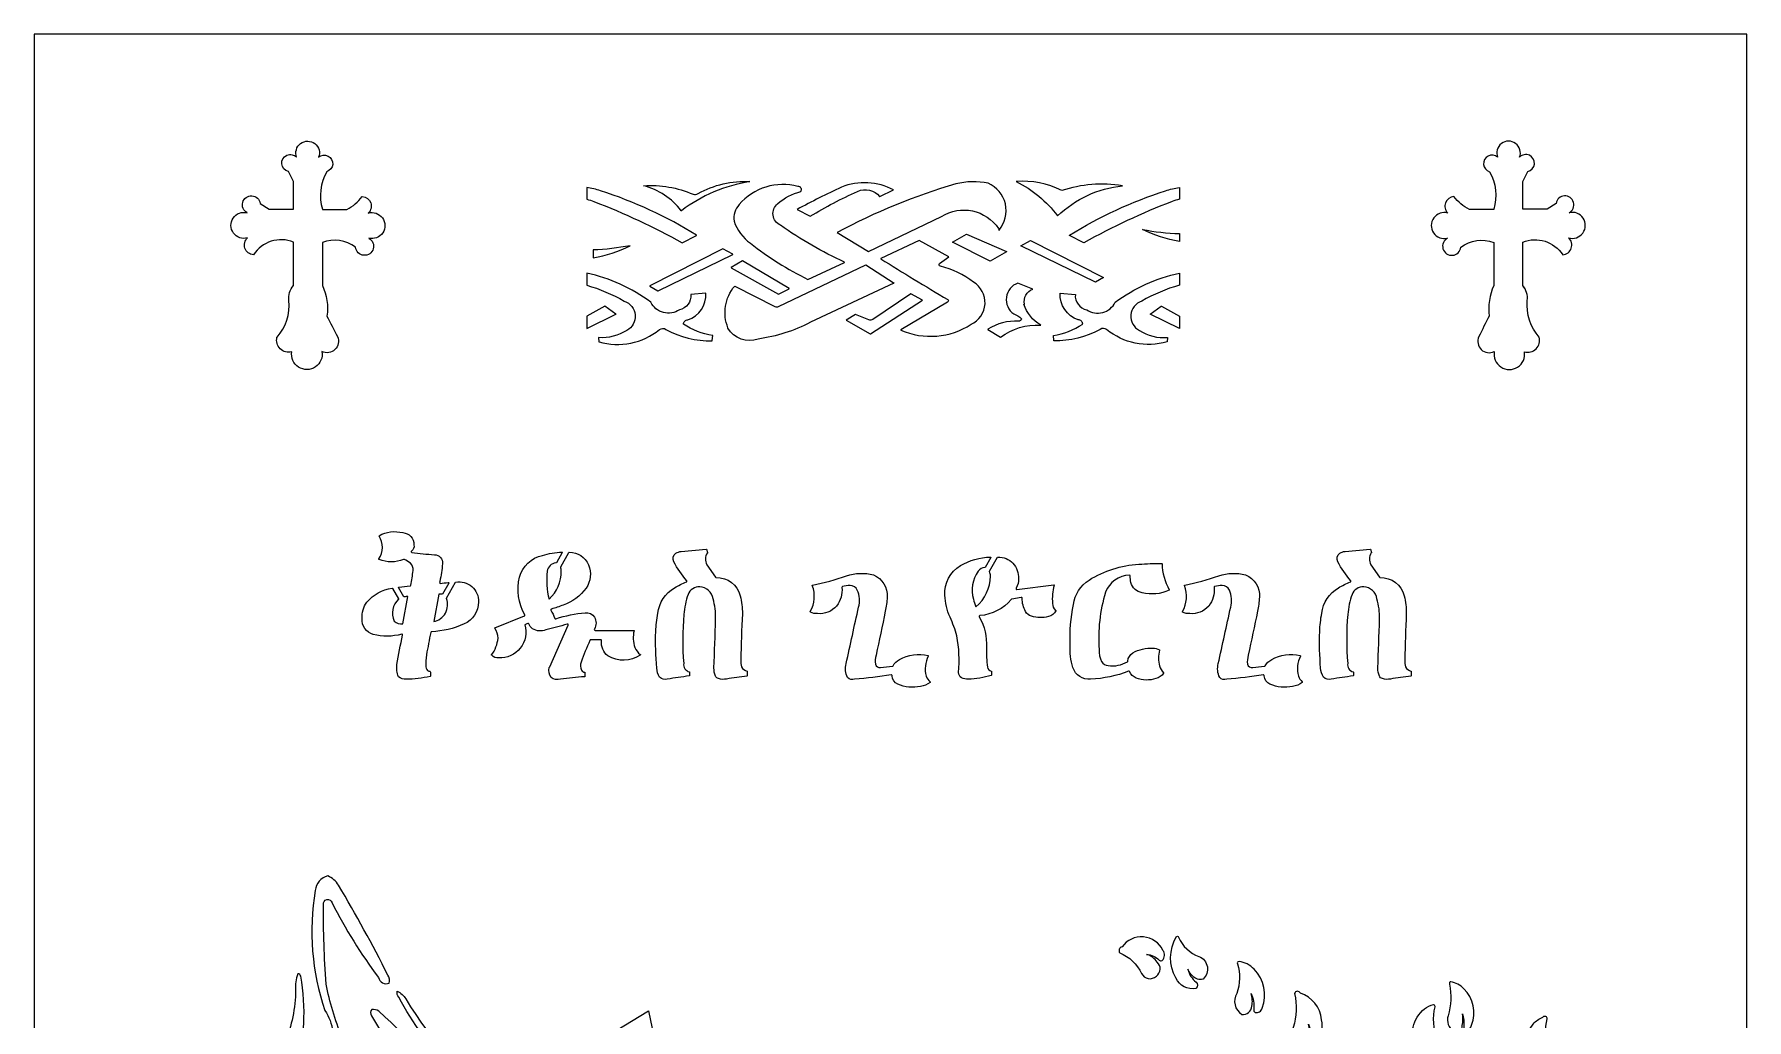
# Model space of a CAD drawing. Header units: millimetres. Extents: x -300 to 300, y -800 to 800.
# Drawn here: x -300 to 300, y 455 to 800 of the extents above; entities that cross this region are included whole.
import ezdxf

# ---------------------------------------------------------------- set-up
doc = ezdxf.new("R2010")
doc.units = ezdxf.units.MM
doc.layers.add('Default', color=70, linetype='Continuous')

msp = doc.modelspace()

# ---------------------------------------------------------------- linework, layer by layer
at = {"layer": 'Default'}
msp.add_lwpolyline([(-299.98, -800), (299.98, -800), (300, -799.98), (300, 799.98), (299.98, 800), (-299.98, 800), (-300, 799.98), (-300, -799.98)], close=True, dxfattribs=at)
for points in [[(-209.16, 711.91), (-209.16, 727.1, 0.365255), (-223.18, 722.69, -0.276852), (-223.2, 722.68, -0.65982), (-225.24, 728.64, -1.31482), (-225.39, 737.44, -1.62918), (-220.84, 740.69), (-217.74, 738.68), (-209.16, 738.68), (-209.16, 748.4), (-210.92, 751.9, -1.352091), (-208.06, 756.9, -1.464903), (-200.36, 756.86, -1.249852), (-197.54, 751.82, 0.206388), (-199.02, 738.66, -0.182985), (-199.04, 738.6), (-190.47, 738.6, 0.123148), (-185.09, 743.08, -0.250552), (-185.07, 743.09, -0.667895), (-182.97, 737.33, -1.310947), (-182.82, 728.52, -1.665159), (-187.45, 725.33, 0.259689), (-199.05, 727.02), (-199.05, 711.91, -0.148423), (-197.46, 701.24, -0.009568), (-193.79, 694.02, -0.710606), (-199.2, 688.81, -1.191109), (-209.76, 688.73, -0.585264), (-214.95, 693.81, -0.115094), (-214.94, 693.82, 0.206039), (-210.75, 706.67, -0.226863)], [(221.5, 711.91), (221.5, 727.1, -0.365255), (235.53, 722.69, 0.276852), (235.54, 722.68, 0.65982), (237.58, 728.64, 1.31482), (237.74, 737.44, 1.62918), (233.18, 740.69), (230.09, 738.68), (221.5, 738.68), (221.5, 748.4), (223.26, 751.9, 1.352091), (220.41, 756.9, 1.464903), (212.7, 756.86, 1.249852), (209.89, 751.82, -0.206388), (211.36, 738.66, 0.182985), (211.39, 738.6), (202.81, 738.6, -0.123148), (197.43, 743.08, 0.250552), (197.41, 743.09, 0.667895), (195.31, 737.33, 1.310947), (195.17, 728.52, 1.665159), (199.79, 725.33, -0.259689), (211.4, 727.02), (211.4, 711.91, 0.148423), (209.81, 701.24, 0.009568), (206.14, 694.02, 0.710606), (211.54, 688.81, 1.191109), (222.11, 688.73, 0.585264), (227.29, 693.81, 0.115094), (227.28, 693.82, -0.206039), (223.09, 706.67, 0.226863)], [(-106.45, 746.25), (-106.45, 742.21, 0.343013), (-106.44, 742.19, -0.029855), (-103.91, 741.39, -0.034815), (-73, 726.91, 0.251317), (-72.98, 726.91), (-67.93, 729.52, 0.581903), (-67.92, 729.56, 0.061459), (-101.57, 745.13, 0.042431), (-106.43, 746.27, 0.457696)], [(-86.5, 746.92, -0.118117), (-69.15, 743.93, 0.215478), (-67.44, 744.19, -0.138874), (-49.27, 748.38, -0.902393), (-49.27, 748.34, 0.123493), (-73.28, 738.14, -0.411212), (-73.31, 738.15, 0.165876), (-86.5, 746.88, -0.851439)], [(-86.5, 746.92, -0.118117), (-69.15, 743.93, 0.215478), (-67.44, 744.19, -0.138874), (-49.27, 748.38, -0.902393), (-49.27, 748.34, 0.123493), (-73.28, 738.14, -0.411212), (-73.31, 738.15, 0.165876), (-86.5, 746.88, -0.851439)], [(-54.81, 734.49, 0.152386), (-49.1, 726.73, 0.051165), (-28.93, 714.07, 0.227336), (-28.91, 714.07), (-16.09, 720.05, 0.637819), (-16.09, 720.08, -0.045133), (-38.55, 733.07, 0.046902), (-38.55, 733.08, -0.550037), (-39.57, 740.61, -0.111091), (-31.39, 744.89, 0.186734), (-31.38, 744.9, 0.622458), (-32.44, 746.65, 0.290576), (-53.01, 740.29, 0.223905), (-54.82, 734.5, 0.048496)], [(-32.69, 738.55), (-28.11, 736.25, 0.259469), (-28.09, 736.25, -0.029138), (-11.56, 744.94, -0.34378), (-3.8, 743.13, 0.346922), (-3.78, 743.13), (1.07, 745.43, 0.619423), (1.07, 745.47, 0.215672), (-17.15, 746.45, 0.016748), (-17.15, 746.45, 0.015164), (-32.69, 738.59, 0.605345)], [(-18.68, 730.5), (-7.73, 723.9, 0.252235), (-7.71, 723.9), (17.84, 736.1, 0.030187), (17.84, 736.1, -0.407952), (37.88, 731.86, 0.006975), (37.98, 731.36, 0.621432), (38.02, 731.35, 0.503473), (34.19, 747.78, 0.059856), (34.19, 747.78, 0.113948), (22.92, 747.53, 0.052221), (-18.68, 730.54, 0.581439)], [(81.28, 746.92, 0.118075), (59.98, 745.21, 0.138803), (44.05, 748.38, 0.766018), (44.04, 748.34, -0.123493), (58.49, 736.34, 0.452885), (58.52, 736.34, -0.165876), (81.28, 746.88, 0.877744)], [(101.23, 746.25), (101.23, 742.21, -0.343013), (101.21, 742.19, 0.029855), (98.69, 741.39, 0.034815), (67.77, 726.91, -0.251317), (67.76, 726.91), (62.7, 729.52, -0.581903), (62.7, 729.56, -0.061459), (96.34, 745.13, -0.042431), (101.21, 746.27, -0.457696)], [(3.65, 696.32, 0.254267), (28.22, 698.35, 0.605008), (29.06, 713.13, 0.102731), (17.47, 718.72, -0.708544), (17.22, 719.7), (20.43, 722, 0.553993), (20.43, 722.03), (10.03, 727.67, 0.238754), (10.01, 727.67), (-3.38, 721.36, 0.596857), (-3.38, 721.32, 0.00657), (20.03, 707.01, -0.573094), (19.98, 706.1), (3.65, 696.36, 0.609068)], [(40.65, 723.78), (34.89, 720.44, -0.25465), (34.87, 720.44), (21.76, 727.14, -0.600922), (21.76, 727.18), (26.66, 729.89, -0.232704), (26.68, 729.89), (40.65, 723.82, -0.615465)], [(74.63, 714.69), (71.83, 713.06, -0.249891), (71.81, 713.06), (45.62, 725.8, -0.606748), (45.62, 725.83), (49.08, 727.76, -0.249967), (49.1, 727.76), (74.63, 714.72, -0.593474)], [(101.23, 730.12), (101.23, 727.34, -0.468522), (101.21, 727.32, -0.067276), (88.29, 731.55, -0.877399), (88.31, 731.58, 0.039034), (101.21, 730.14, -0.404407)], [(-104.17, 724.4), (-104.17, 721.63, 0.468522), (-104.14, 721.61, 0.067276), (-91.23, 725.83, 0.877399), (-91.24, 725.87, -0.039034), (-104.15, 724.42, 0.404407)], [(-84.27, 711.74), (-81.47, 710.12, 0.249891), (-81.45, 710.11), (-55.26, 722.85, 0.606748), (-55.26, 722.89), (-58.72, 724.81, 0.249967), (-58.74, 724.81), (-84.27, 711.78, 0.593474)], [(-55.81, 718.16), (-39.27, 708.89, 0.251344), (-39.25, 708.89), (-35.5, 710.81, 0.588872), (-35.5, 710.85), (-51.83, 720.61, 0.278453), (-51.85, 720.61), (-55.81, 718.2, 0.573601)], [(-106.45, 716.25), (-106.45, 712.05, 0.33606), (-106.44, 712.03, -0.06387), (-93.3, 706.45, 0.054448), (-93.29, 706.44, -0.664962), (-92.41, 696.18, 0.020721), (-92.41, 696.18, -0.160764), (-102.26, 693.7, 0.465453), (-102.28, 693.68), (-102.14, 692.23, 0.306311), (-102.12, 692.22, 0.24547), (-80.94, 696.49, -0.328945), (-78.69, 696.55, 0.135157), (-62.48, 692.59, 0.37737), (-62.46, 692.61), (-62.29, 694.37, 0.397389), (-62.31, 694.39, -0.108297), (-72.56, 698.38, -0.447467), (-70.98, 699.89, 0.102416), (-70.97, 699.9, 0.334431), (-64.66, 709.22, 0.421349), (-64.68, 709.23), (-69.97, 708.84, 0.42365), (-69.99, 708.82, -0.389071), (-73.96, 703.43, 0.10165), (-73.96, 703.43, -0.45766), (-83.98, 706.09, 0.121312), (-83.98, 706.1, 0.105271), (-106.43, 716.27, 0.478876)], [(-54.56, 711.76), (-40.53, 704.58, 0.223005), (-39.19, 704.59), (-8.62, 719.13, -0.259767), (-8.6, 719.13), (1.23, 712.79, -0.589525), (1.22, 712.76), (-28.05, 699.04, -0.087398), (-46.39, 693.18, -0.366727), (-56.94, 697.04, -0.033449), (-56.94, 697.05, -0.278179), (-54.58, 711.76, -0.348729)], [(101.23, 716.25), (101.23, 712.05, -0.33606), (101.21, 712.03, 0.06387), (88.07, 706.45, -0.054448), (88.07, 706.44, 0.664962), (87.19, 696.18, -0.020721), (87.19, 696.18, 0.160764), (97.03, 693.7, -0.465453), (97.05, 693.68), (96.91, 692.23, -0.306311), (96.9, 692.22, -0.24547), (75.71, 696.49, 0.328945), (73.46, 696.55, -0.135157), (57.26, 692.59, -0.37737), (57.24, 692.61), (57.07, 694.37, -0.397389), (57.08, 694.39, 0.108297), (67.33, 698.38, 0.447467), (65.75, 699.89, -0.102416), (65.74, 699.9, -0.334431), (59.44, 709.22, -0.421349), (59.46, 709.23), (64.75, 708.84, -0.42365), (64.77, 708.82, 0.389071), (68.73, 703.43, -0.10165), (68.74, 703.43, 0.45766), (78.75, 706.09, -0.121312), (78.76, 706.1, -0.105271), (101.2, 716.27, -0.478876)], [(-12.24, 701.8), (-15.51, 699.78, 0.57295), (-15.5, 699.74), (-7.08, 695.06, 0.276126), (-7.06, 695.06), (11.18, 706.76, 0.570999), (11.18, 706.79), (7.15, 708.97, 0.278824), (7.13, 708.97), (-6.21, 700.01, -0.241298), (-7.62, 699.89), (-12.22, 701.8, 0.241227)], [(52.62, 698.08, -0.180836), (46.75, 705.41, 0.528769), (46.99, 705.37, -0.376997), (49.83, 710.63, 0.683261), (49.84, 710.67), (44.67, 712.79, 0.183789), (44.65, 712.79, 0.61234), (43.19, 701.96, 0.071486), (43.19, 701.96, -0.114864), (45.91, 700.29, -0.42761), (44.81, 699.42, 0.158975), (34.16, 696.61, 0.549229), (34.16, 696.57), (38.55, 693.82, 0.310094), (38.57, 693.82, -0.177271), (52.61, 698.05, 0.785407)], [(-106.45, 701.17), (-106.45, 696.84, 0.556574), (-106.43, 696.82), (-96.18, 701.91, 0.570318), (-96.18, 701.94), (-100.12, 704.68, 0.28578), (-100.14, 704.68), (-106.44, 701.19, 0.272726)], [(101.23, 701.17), (101.23, 696.84, -0.556574), (101.2, 696.82), (90.96, 701.91, -0.570318), (90.96, 701.94), (94.89, 704.68, -0.28578), (94.92, 704.68), (101.22, 701.19, -0.272726)], [(-166.95, 621.02, -0.290233), (-167.84, 618.88, 0.704783), (-167.72, 618.36, 0.014916), (-159.81, 617.6, -0.457029), (-156.97, 614.44, -0.044631), (-157.93, 608.26, 0.366839), (-157.8, 607.52, -0.012276), (-154.92, 607.85, -0.605425), (-154.8, 607.67), (-157.01, 603.81, -0.266872), (-157.03, 603.8, -0.002709), (-158.28, 603.8), (-160.04, 594.13, 0.463215), (-155.58, 602.21, -0.22636), (-155.57, 602.31), (-152.37, 607.92, -0.240431), (-152.35, 607.93, -0.484309), (-144.34, 601.04, -0.302014), (-149.4, 593.31, -0.097073), (-160.82, 590.61, 0.33137), (-161.07, 590.38, 0.00701), (-162.57, 582.51, 0.05328), (-162.8, 578.34, 0.286442), (-161.76, 576.78, -0.431196), (-161.18, 576.45), (-161.18, 575.06, -0.37217), (-161.28, 574.94, -0.055489), (-169.72, 573.93, -0.227535), (-172.37, 574.83, -0.099183), (-172.37, 574.84, -0.138827), (-172.92, 579.12, -0.018982), (-170.93, 589.41, 0.530244), (-171.26, 589.74, -0.129832), (-181.24, 589.63, -0.353765), (-185.12, 595.2, -0.183218), (-183.45, 600.93), (-183.45, 600.93, -0.196439), (-174.58, 605.83, -0.325313), (-174.45, 605.77), (-172.38, 602.15, -0.398193), (-172.42, 601.99, 0.323912), (-173.92, 594.33, 0.208643), (-170.84, 593.33), (-169.06, 602.94, 0.054185), (-170.38, 602.82, -0.324291), (-170.5, 602.87), (-172.33, 606.07, -0.526204), (-172.24, 606.25, -0.024238), (-168.31, 606.66, 0.328434), (-168.05, 606.9, 0.024233), (-167.28, 612.04, 0.255405), (-168.21, 614.58, 0.066653), (-170.33, 615.94, 0.212052), (-170.59, 615.93, -0.201495), (-179.17, 615.94, -0.500688), (-179.23, 616.13, 0.306866), (-179.19, 624.09, -0.445191), (-179.16, 624.26, -0.194271), (-170.91, 625.33, -0.405056)], [(-119.54, 578.06, -0.060983), (-119.37, 578.35), (-112.88, 592.93, 0.632395), (-113.27, 593.29, -0.02087), (-120.78, 591.23, -0.24261), (-125.39, 591.64, -0.138463), (-126.76, 593.39, 0.424973), (-127.14, 593.53), (-128.06, 593.07, -0.510284), (-137.29, 581.42, -0.210498), (-139.72, 582.33, -0.37449), (-139.74, 582.48, 0.131548), (-137.51, 588.33, 0.142398), (-138.68, 591.8, -0.481263), (-138.63, 591.98), (-128.27, 596.13, 0.438351), (-128.13, 596.52, -0.191465), (-129.97, 609.73, -0.276717), (-121.96, 617.34, -0.065224), (-115.09, 618.54, -0.58864), (-114.98, 618.36), (-117.01, 614.8, -0.269651), (-117.24, 614.74, 0.351812), (-120.27, 611.79, 0.094176), (-119.61, 602.02, 0.218698), (-115.37, 611.84, 0.071735), (-115.56, 613.26, -0.20335), (-115.55, 613.35), (-112.65, 618.42, -0.298812), (-112.54, 618.48, -0.301186), (-105.8, 614.04, -0.253857), (-106.63, 605.89, -0.156728), (-114.69, 599.94, -0.031154), (-118.83, 598.55, 0.494262), (-118.99, 598.12, -0.03164), (-117.59, 595.27, 0.368936), (-117.25, 595.13, -0.06208), (-106.96, 597.24, -0.306475), (-103.73, 595.7, -0.266479), (-103.74, 591.53, 0.561058), (-103.52, 591.07), (-89.97, 591.07, -0.48722), (-89.85, 590.93, 0.148069), (-89.55, 585.08, 0.1119), (-87.66, 582.6, -0.48836), (-87.66, 582.42, -0.297431), (-98.98, 582.14, -0.27385), (-101.21, 587.44, 0.414527), (-101.49, 587.76), (-105.07, 587.76, 0.294322), (-105.33, 587.58, 0.023854), (-108.35, 579.97, 0.204441), (-108.3, 577.09, 0.188872), (-107.14, 576.38, -0.353777), (-107.04, 576.26), (-107.04, 574.94, -0.397024), (-107.15, 574.82, 0.019263), (-115.62, 573.99, -0.230799), (-118.93, 574.54, -0.076934), (-118.94, 574.55, -0.201895), (-119.54, 578.06, -0.000958)], [(-50.29, 575.07, 0.002183), (-57.47, 574.03, -0.133311), (-60.27, 574.15, -0.231198), (-61.32, 575.06, -0.105338), (-61.86, 577.89, 0.000033), (-61.26, 595.07, 0.073661), (-62.17, 602.17, -0.029065), (-62.17, 602.17, 0.347179), (-66.78, 606.32, 0.334351), (-70.91, 603.68, 0.061588), (-72.4, 596.65, 0.044565), (-72.43, 579.46, 0.402331), (-70.52, 576.56, -0.322096), (-70.44, 576.45), (-70.44, 575.22, -0.375714), (-70.54, 575.1, 0.007508), (-78.2, 573.96, -0.235749), (-80.88, 574.66, -0.081897), (-80.89, 574.66, -0.11276), (-81.92, 577.86, -0.029221), (-82.25, 590.65, -0.036859), (-81.52, 597.07, -0.232399), (-75.65, 606, -0.039409), (-71.48, 608.07, 0.489012), (-71.36, 608.49, -0.062996), (-75.9, 615.13, -0.386284), (-75.2, 618.09, -0.118987), (-73.37, 618.76), (-64.6, 619.59, -0.362779), (-64.47, 619.5), (-64.15, 618.35, -0.222898), (-64.17, 618.25, 0.287503), (-64.32, 614.07), (-61.31, 609.69, 0.232111), (-61.09, 609.57, -0.356882), (-52.63, 603.16, -0.071616), (-51.91, 596.92, 0.009613), (-52.41, 580.65, 0.075577), (-52.19, 578.26, 0.1766), (-50.26, 576.79, -0.316384), (-50.18, 576.68), (-50.18, 575.19, -0.373779)], [(182.33, 575.07, 0.002183), (175.15, 574.03, -0.133311), (172.35, 574.15, -0.231198), (171.3, 575.06, -0.105338), (170.76, 577.89, 0.000033), (171.36, 595.07, 0.073661), (170.45, 602.17, -0.029065), (170.45, 602.17, 0.347179), (165.84, 606.32, 0.334351), (161.71, 603.68, 0.061588), (160.23, 596.65, 0.044565), (160.19, 579.46, 0.402331), (162.1, 576.56, -0.322096), (162.18, 576.45), (162.18, 575.22, -0.375714), (162.08, 575.1, 0.007508), (154.43, 573.96, -0.235749), (151.74, 574.66, -0.081897), (151.74, 574.66, -0.11276), (150.71, 577.86, -0.029221), (150.38, 590.65, -0.036859), (151.1, 597.07, -0.232399), (156.97, 606, -0.039409), (161.14, 608.07, 0.489012), (161.26, 608.49, -0.062996), (156.72, 615.13, -0.386284), (157.42, 618.09, -0.118987), (159.25, 618.76), (168.02, 619.59, -0.362779), (168.15, 619.5), (168.47, 618.35, -0.222898), (168.45, 618.25, 0.287503), (168.3, 614.07), (171.31, 609.69, 0.232111), (171.53, 609.57, -0.356882), (179.99, 603.16, -0.071616), (180.71, 596.92, 0.009613), (180.22, 580.65, 0.075577), (180.43, 578.26, 0.1766), (182.36, 576.79, -0.316384), (182.44, 576.68), (182.44, 575.19, -0.373779)], [(23.87, 576.34, 0.067014), (23.27, 589.15, 0.039156), (20.86, 595.73, -0.092728), (19.03, 603.39, -0.273516), (24.5, 613.76, -0.130667), (35.04, 616.78, -0.589445), (35.15, 616.6), (33.18, 613.14, -0.263471), (33.08, 613.08, 0.230866), (30.68, 611.77, 0.222482), (29.04, 602, 0.021969), (29.94, 599.37, 0.220548), (35.04, 610.12, 0.095158), (34.69, 611.67, -0.236021), (34.7, 611.78), (37.49, 616.68, -0.295138), (37.61, 616.74, -0.449006), (44.79, 609.2, -0.159126), (44.04, 605.86, 0.634839), (44.31, 605.43), (57.24, 607.02, -0.537969), (57.37, 606.87, 0.092824), (56.76, 600.54, 0.218052), (57.86, 598.08, -0.447671), (57.9, 597.9, -0.228274), (55.32, 595.9, -0.140817), (49.4, 596.01, -0.206095), (47.3, 597.69, -0.115705), (46.11, 602.33, 0.458629), (45.78, 602.6), (42.5, 602.04, 0.177022), (42.33, 601.94, -0.199359), (31.32, 596.24, 0.542261), (31.11, 595.81, -0.14121), (33.62, 585.02, 0.041269), (33.95, 578.17, 0.266818), (35.32, 576.79, -0.332978), (35.41, 576.67), (35.41, 575.41, -0.359379), (35.31, 575.29, -0.068343), (27.2, 573.93, -0.123609), (24.93, 574.44, -0.297956)], [(97.64, 605.16, -0.174374), (88.19, 604.26, -0.309436), (84.25, 607.85, -0.05872), (84.01, 610.12, 0.410255), (83.73, 610.4, 0.299857), (75.34, 604.45, 0.091251), (73.07, 584.35, 0.104437), (73.92, 580.12, 0.223295), (76.25, 578.71, 0.162744), (83.05, 580.08, 0.224356), (83.17, 580.29, -0.245106), (84.91, 583.2, -0.145106), (91.94, 584.84, -0.162439), (94.22, 584.22, -0.341169), (94.26, 584.08, 0.135247), (94.26, 578.61, 0.132915), (95.66, 576.22, -0.361131), (95.68, 576.07, -0.18064), (93, 574.15, -0.169064), (86.08, 574.38, -0.211516), (83.79, 576.61, 0.409534), (83.42, 576.76, -0.078324), (70.13, 573.93, -0.349566), (63.9, 578.02, -0.086619), (62.95, 585.98, -0.058154), (64.07, 600.18, -0.214028), (69.58, 608.72, -0.125464), (87, 614.25, -0.023544), (95.02, 614.55, -0.4078), (95.13, 614.44, 0.126601), (97.69, 605.32, -0.427088)], [(13.87, 572.83, -0.143693), (10.5, 571.44, -0.157859), (2.56, 572.21, -0.27799), (0.56, 575.19, 0.44419), (0.24, 575.45, -0.018535), (-12.59, 573.93, -0.303224), (-15.03, 574.57, -0.194646), (-15.52, 579.43, -0.002195), (-11.18, 599.22, 0.177181), (-11.64, 605.17, 0.303863), (-14.18, 606.82, 0.054146), (-16.84, 606.41, 0.334164), (-17.04, 606.14, -0.194407), (-18.88, 599.6, -0.246484), (-25.57, 596.97, -0.171526), (-28.04, 597.51, -0.396674), (-28.09, 597.67, 0.224493), (-27.4, 606.81, -0.450742), (-27.3, 606.95, 0.031873), (-15.36, 610.18, -0.149889), (-5.97, 610.51, -0.036946), (-5.96, 610.51, -0.318068), (-1.13, 602.69, -0.034155), (-1.82, 597.78, -0.007689), (-5.07, 582.4, 0.095881), (-5.31, 579.19, 0.376095), (-3.49, 578.11, 0.021095), (0.68, 578.51, 0.239066), (0.9, 578.68, -0.14995), (3.16, 580.86, -0.18692), (13.16, 582.22, -0.473093), (13.23, 582.05, 0.186649), (12.51, 575.06, 0.123769), (13.87, 573.01, -0.456404)], [(144.25, 572.83, -0.143693), (140.88, 571.44, -0.157859), (132.95, 572.21, -0.27799), (130.95, 575.19, 0.44419), (130.63, 575.45, -0.018535), (117.8, 573.93, -0.303224), (115.36, 574.57, -0.194646), (114.86, 579.43, -0.002195), (119.21, 599.22, 0.177181), (118.75, 605.17, 0.303863), (116.21, 606.82, 0.054146), (113.55, 606.41, 0.334164), (113.35, 606.14, -0.194407), (111.51, 599.6, -0.246484), (104.82, 596.97, -0.171526), (102.34, 597.51, -0.396674), (102.3, 597.67, 0.224493), (102.99, 606.81, -0.450742), (103.08, 606.95, 0.031873), (115.03, 610.18, -0.149889), (124.42, 610.51, -0.036946), (124.43, 610.51, -0.318068), (129.26, 602.69, -0.034155), (128.57, 597.78, -0.007689), (125.32, 582.4, 0.095881), (125.07, 579.19, 0.376095), (126.9, 578.11, 0.021095), (131.07, 578.51, 0.239066), (131.29, 578.68, -0.14995), (133.55, 580.86, -0.18692), (143.54, 582.22, -0.473093), (143.62, 582.05, 0.186649), (142.9, 575.06, 0.123769), (144.26, 573.01, -0.456404)], [(-193.28, 447.94, 0.842801), (-192.13, 448.55, -0.051617), (-197.72, 467.12, -0.019759), (-198.67, 494.95, 0.049121), (-198.67, 494.95, -0.982955), (-195.67, 495.58, 0.06225), (-195.67, 495.58, 0.041079), (-179.41, 469.41, 0.440674), (-175.67, 467.41, 0.249008), (-175.65, 467.42, 0.210261), (-176.11, 470.26, 0.016384), (-193.37, 501.78, 0.146632), (-197.16, 505.01, 0.182157), (-197.18, 505.02, 0.306443), (-201.57, 499.9, 0.123288), (-198.18, 457.82, 0.068405), (-198.17, 457.81, -0.121303), (-195.44, 450.49, 0.242271)], [(95.15, 475.4, 0.415033), (95.43, 478.92, 0.573961), (81.12, 480.16, 0.551733), (80.33, 478.03, 0.135941), (80.34, 478.02, -0.191125), (87.95, 470.85, 0.516983), (93.14, 469.93, 0.478972), (93.45, 474.79, 0.189357), (89.7, 477.5, -0.185282), (94.12, 475.52, 0.344732)], [(107.08, 465.62, -0.351386), (100, 469.27, -0.263323), (100.09, 483.63, -0.6295), (100.94, 483.56, 0.205418), (108.08, 476.75, -0.56466), (109.49, 468.84, -0.114002), (109.48, 468.84, -0.280664), (105.87, 469.89, -0.086495), (104.15, 472.29, 0.151435), (107.06, 467.8, -0.405154), (107.09, 465.63, -0.178552)], [(127.75, 457.2, 0.435769), (130.25, 458.72, 0.297589), (127.38, 472.3, 0.18969), (122.11, 475.01, 0.528068), (121.54, 474.24, -0.15824), (121.36, 463.86, 0.407111), (123.08, 456.47, 0.110541), (123.09, 456.47, 0.425642), (126.65, 459.36, 0.108991), (126.4, 463.83, -0.107506), (127.3, 458.22, 0.344552)], [(-208.43, 356.39, 0.619415), (-207.53, 358.12, -0.106821), (-208.12, 396.81, 0.039627), (-208.12, 396.81, 0.077649), (-209.4, 407.79, -0.142801), (-208.64, 436.64, 0.122686), (-206.64, 469.92, 0.311872), (-207.62, 470.75, 0.353553), (-207.64, 470.74, 0.125973), (-208.44, 465, -0.094487), (-212.15, 446.67, 0.170879), (-216.09, 423.1, -0.06231), (-214.58, 392.03, 0.017777), (-214.58, 392.03, 0.054295), (-211.16, 359.15, 0.485696)], [(-172.84, 464.64, -0.139657), (-169.84, 461.94, 0.086404), (-135.81, 422.77, -0.094753), (-108.95, 390.51), (-108.95, 390.51, 0.053228), (-97.26, 372.27, -0.948427), (-97.79, 370.62, -0.073181), (-97.79, 370.63, -0.139519), (-105.68, 379.18, -0.005641), (-113.66, 394.23, 0.088715), (-132.5, 416.57, -0.105688), (-172.29, 462.47, -0.198225), (-172.87, 464.63, -0.520028)], [(151.04, 454.62, 0.295492), (143.6, 463.91, 0.734775), (141.59, 463.8, 0.119714), (141.59, 463.79, -0.134788), (141.1, 451.94, 0.355813), (143.12, 445.71, 0.112675), (143.13, 445.71, 0.428408), (146.72, 448.65, 0.107332), (146.46, 453.06, -0.118513), (147.36, 447.46, 0.892315), (149.55, 446.61, 0.203761)], [(201.24, 451.3, 0.460389), (203.58, 452.73, 0.299433), (200.9, 465.5, 0.150765), (196.29, 467.94, 0.570209), (195.9, 467.1, -0.116409), (195.4, 456.03, 0.351428), (197.37, 450.55, 0.601887), (200.32, 452.62, 0.104721), (200.41, 456.72, -0.083909), (200.87, 452.23, 0.340709)], [(-151.79, 419.6, 0.555051), (-151.15, 421.18, 0.101175), (-179.29, 457.58, 0.203091), (-181.76, 458.2, 0.206198), (-181.77, 458.19, 0.333566), (-181.82, 456.03, 0.076331), (-154.93, 421.69, 0.249321), (-151.8, 419.6, 0.001434)], [(-71.13, 402.33, -0.004302), (-76.68, 403.15, 0.031089), (-81.44, 400.89, -0.516468), (-81.47, 400.9), (-82.39, 406.3), (-93.26, 397.18, -0.522506), (-93.29, 397.19), (-99.2, 413.75, -0.396828), (-99.19, 413.78), (-85.61, 419.56), (-96.07, 450.85, -0.349468), (-96.06, 450.88), (-84.81, 457.76, -0.518673), (-84.78, 457.74), (-77.52, 422.93), (-64.66, 432.14, -0.517988), (-64.63, 432.13), (-59.85, 415.57, -0.369568), (-59.87, 415.55), (-73.66, 409.13), (-71.11, 402.36, -0.56897)], [(185.82, 443.34, -0.517879), (183.66, 444.54, -0.328245), (187.07, 458.46, -0.075424), (190.27, 459.95, -0.20117), (190.28, 459.95, -0.382039), (190.67, 459.12, 0.133876), (191.26, 447.87, -0.366002), (189.38, 442.51, -0.553724), (186.52, 444.29, -0.057022), (186.51, 444.9, -0.073122), (186.39, 448.13, 0.060434), (186.14, 444.24, -0.328571)], [(224.62, 439.72, -0.344564), (225.19, 453.09, -0.12105), (228.56, 455.51, -0.884194), (229.93, 454.97, 0.14111), (230.46, 444.55, -0.370347), (228.8, 439.37, -0.062686), (228.79, 439.37, -0.435286), (226.09, 440.92, -0.360203), (224.63, 439.71, -0.206222)]]:
    msp.add_lwpolyline(points, format="xyb", close=True, dxfattribs=at)
msp.add_lwpolyline([(221.47, 711.89, -0.065039), (222.51, 710.33)], format="xyb", dxfattribs=at)

doc.saveas('drawing.dxf')
